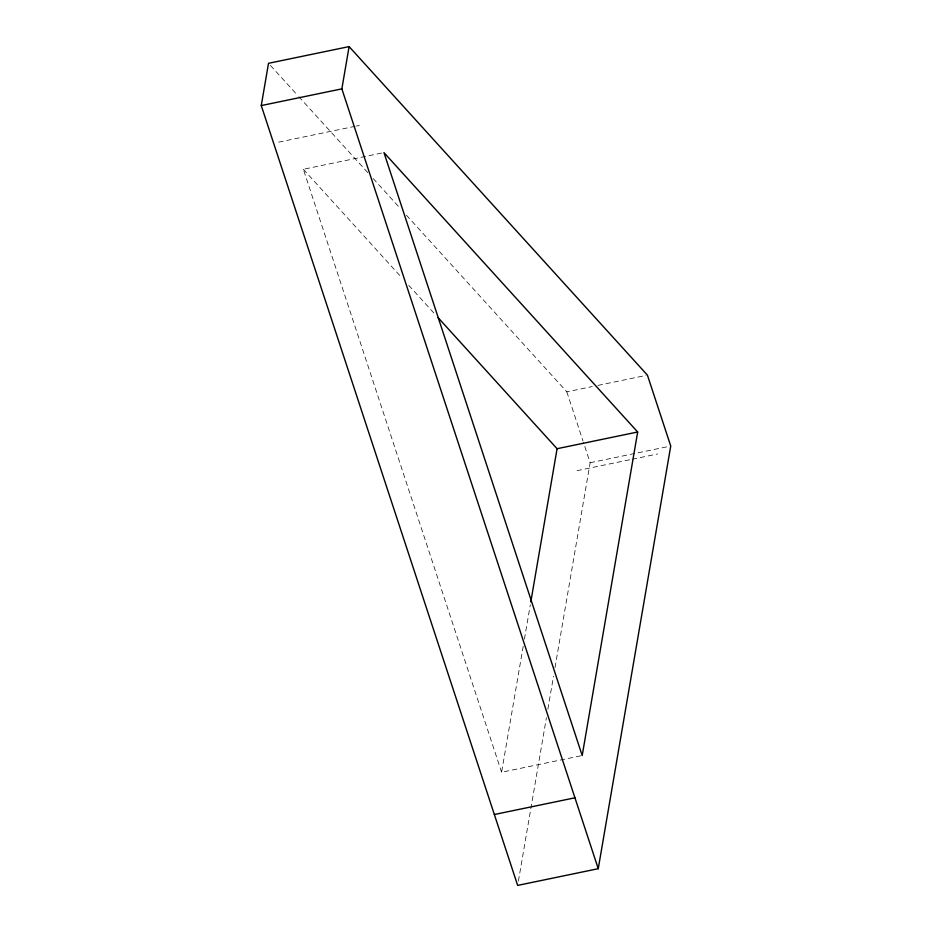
<?xml version="1.0" encoding="UTF-8"?>
<svg xmlns="http://www.w3.org/2000/svg" width="932" height="932" viewBox="0 0 932 932"><rect width="100%" height="100%" fill="white"/><g stroke="black" fill="none" stroke-linecap="round" stroke-linejoin="round"><path stroke-width="0.7" stroke-dasharray="4.66 3.5" d="M580.776 755.829L501.602 772.244L523.202 646.26M524.425 639.107L530.32 604.752M518.402 881.101L546.408 717.768M547.876 709.17L553.526 676.213M555.006 667.615L590.142 462.738L583.42 442.281M278.715 142.142L355.069 126.321M356.478 126.03L359.309 125.447M501.602 772.244L303.354 169.275L382.539 152.871M406.422 215.187L566.831 391.848L592.286 386.57M597.936 385.394L646.016 375.433M590.142 462.738L669.327 446.323M577.036 470.683L630.766 459.546M632.187 459.255L657.631 453.977M270.466 65.461L297.856 95.612M298.834 96.695L368.28 173.177M373.173 178.56L399.583 207.65M303.354 169.275L401.913 277.829M408.752 285.343L436.071 315.435M566.831 391.848L582.966 440.918"/><path stroke-width="1.4" d="M261.263 105.572L268.509 63.306L349.104 46.6L647.425 375.142L670.737 446.032L598.251 868.694L517.656 885.4L261.263 105.572L341.858 88.866L349.104 46.6M530.809 601.886L557.08 448.711L438.028 317.591M637.674 432.005L582.197 755.537L383.949 152.58L637.674 432.005L557.08 448.711M494.356 814.51L574.951 797.804M341.858 88.866L598.251 868.694"/></g></svg>
